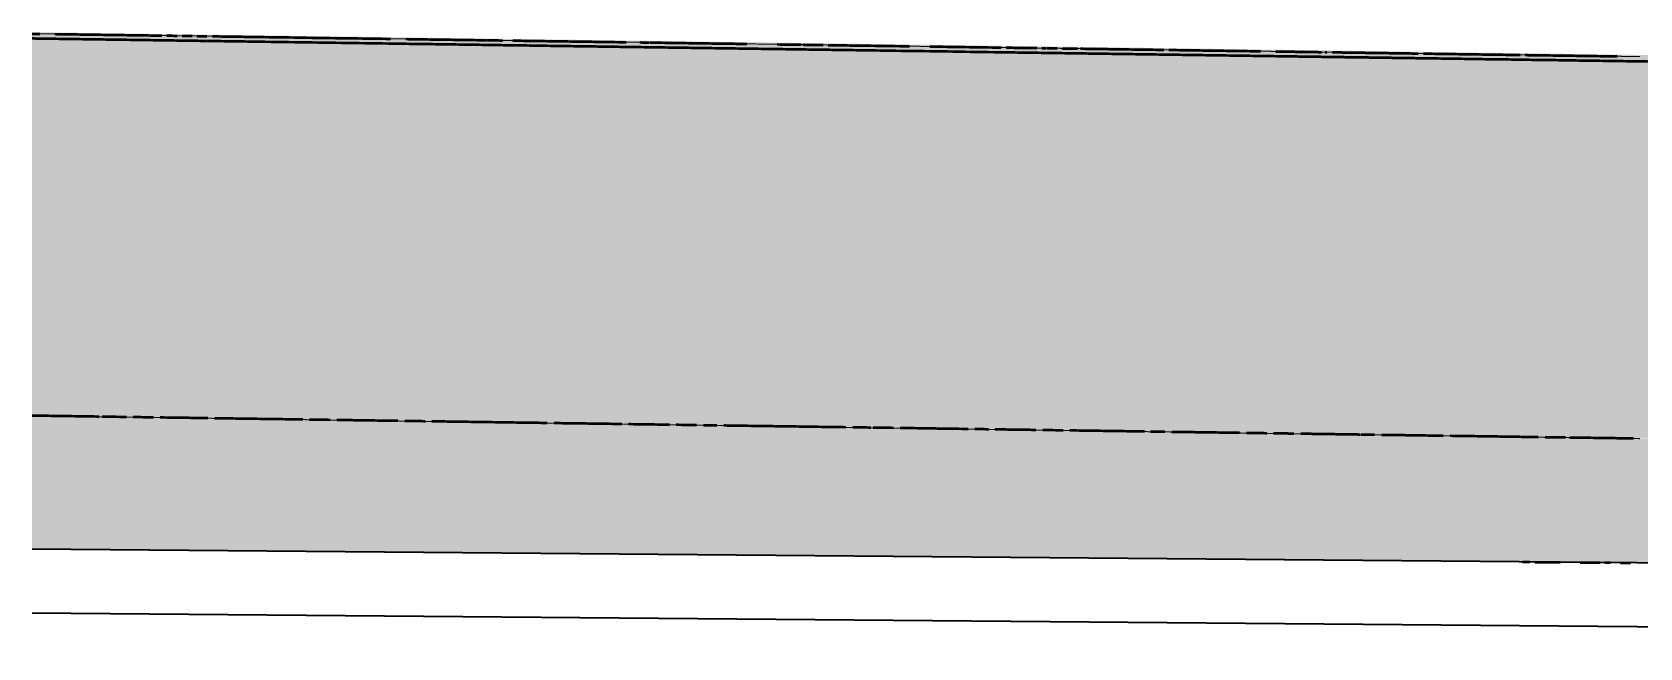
# Model space of a CAD drawing. Header units: metres. Extents: x 0 to 258, y 3 to 25.
# Drawn here: x 99.83 to 104.88, y 21.48 to 23.42 of the extents above; entities that cross this region are included whole.
import ezdxf

# ---------------------------------------------------------------- set-up
doc = ezdxf.new("R2010")
doc.units = ezdxf.units.M
doc.linetypes.add('JacobsDash', pattern=[0.0045, 0.003, -0.0015])
doc.layers.add('A-FLOR', color=7, linetype='Continuous', lineweight=50)
doc.layers.add('A-FLOR-HDLN', color=7, linetype='JacobsDash', lineweight=18)

msp = doc.modelspace()

# ---------------------------------------------------------------- hatches: boundary and pattern name
at = {"layer": 'A-FLOR', "lineweight": 5, "true_color": 0xc0c0c0}
for points in [[(113.8879, 23.2128), (113.8879, 23.218), (113.8592, 23.2184), (112.4581, 23.2384), (112.4568, 23.2379), (112.4548, 23.2384), (110.7953, 23.2621), (110.7939, 23.2616), (110.7921, 23.2621), (110.0327, 23.273), (103.0158, 23.373), (99.831, 23.4178), (99.831, 23.4131), (113.8761, 23.2129)], [(113.8879, 23.1972), (113.8879, 23.2128), (99.831, 23.413), (99.831, 23.3976), (113.8724, 23.1974)], [(113.8879, 22.0124), (113.8879, 23.1972), (99.831, 23.3976), (99.831, 22.2128), (113.8848, 22.0125)]]:
    msp.add_hatch(color=9, dxfattribs=at).paths.add_polyline_path(points)
h = msp.add_hatch(color=9, dxfattribs=at)
h.paths.add_polyline_path([(113.8434, 21.6745), (113.8438, 21.6781), (113.8445, 21.6837)])
h.paths.add_polyline_path([(113.8879, 21.6741), (113.8879, 22.0124), (99.831, 22.2119), (99.831, 21.7942), (106.2441, 21.739), (113.8848, 21.6741)])
h.paths.add_polyline_path([(107.3822, 21.7294), (107.3822, 21.7294), (107.3818, 21.7334)])

# ---------------------------------------------------------------- linework, layer by layer
at = {"layer": 'A-FLOR', "lineweight": 35}
for p, q in [((112.5771, 21.6837), (99.831, 21.7942)), ((99.831, 21.5942), (112.5771, 21.4837))]:
    msp.add_line(p, q, dxfattribs=at)
at = {"layer": 'A-FLOR'}
for points in [[(99.831, 23.4131), (99.8391, 23.413), (99.8472, 23.4129), (99.8554, 23.4128)], [(100.3021, 23.4064), (100.3075, 23.4063), (100.3128, 23.4062), (100.3181, 23.4062)], [(101.2612, 23.3927), (101.2666, 23.3926), (101.2719, 23.3926), (101.2772, 23.3925)], [(101.7726, 23.3854), (101.7779, 23.3854), (101.7832, 23.3853), (101.7886, 23.3852)], [(102.2523, 23.3786), (102.2577, 23.3785), (102.263, 23.3784), (102.2683, 23.3784)], [(103.0034, 23.3679), (103.0075, 23.3678), (103.0116, 23.3678), (103.0158, 23.3677)], [(103.0194, 23.3677), (103.0301, 23.3675), (103.0407, 23.3674), (103.0514, 23.3672)], [(103.8942, 23.3552), (103.8959, 23.3552), (103.8976, 23.3552), (103.8993, 23.3551)], [(100.3829, 22.2049), (100.3758, 22.205), (100.3687, 22.2051), (100.3616, 22.2052)], [(100.4469, 22.204), (100.4327, 22.2042), (100.4185, 22.2044), (100.4043, 22.2046)], [(100.6815, 22.2007), (100.6602, 22.201), (100.6389, 22.2013), (100.6176, 22.2016)], [(100.7669, 22.1994), (100.7455, 22.1997), (100.7242, 22.2001), (100.7029, 22.2004)], [(100.8309, 22.1985), (100.8166, 22.1987), (100.8024, 22.1989), (100.7882, 22.1991)], [(100.9802, 22.1964), (100.9588, 22.1967), (100.9375, 22.197), (100.9162, 22.1973)], [(101.0442, 22.1955), (101.0299, 22.1957), (101.0157, 22.1959), (101.0015, 22.1961)], [(101.0655, 22.1952), (101.0584, 22.1953), (101.0513, 22.1954), (101.0442, 22.1955)], [(102.1533, 22.1797), (102.1249, 22.1801), (102.0964, 22.1805), (102.068, 22.1809)], [(102.4667, 22.1752), (102.4475, 22.1755), (102.4284, 22.1758), (102.4093, 22.176)], [(102.9212, 22.1687), (102.8999, 22.169), (102.8785, 22.1693), (102.8572, 22.1697)], [(103.0705, 22.1666), (103.0492, 22.1669), (103.0278, 22.1672), (103.0065, 22.1675)], [(103.3265, 22.163), (103.3051, 22.1633), (103.2838, 22.1636), (103.2624, 22.1639)], [(103.3904, 22.1621), (103.3754, 22.1623), (103.3603, 22.1625), (103.3452, 22.1627)], [(103.7104, 22.1575), (103.7033, 22.1576), (103.6962, 22.1577), (103.6891, 22.1578)], [(104.6489, 22.1441), (104.6418, 22.1442), (104.6347, 22.1443), (104.6276, 22.1444)], [(104.514, 21.7537), (104.5216, 21.7536), (104.5293, 21.7535), (104.537, 21.7535)], [(104.5532, 21.7533), (104.5794, 21.7531), (104.6056, 21.7529), (104.6318, 21.7527)], [(104.695, 21.7521), (104.7161, 21.752), (104.7372, 21.7518), (104.7583, 21.7516)], [(104.7729, 21.7515), (104.7785, 21.7514), (104.7842, 21.7514), (104.7899, 21.7513)], [(104.8215, 21.7511), (104.832, 21.751), (104.8426, 21.7509), (104.8531, 21.7508)]]:
    msp.add_open_spline(points, degree=3, dxfattribs=at)
for points, knots in [([(100.3289, 23.3905), (100.3268, 23.3905), (100.3124, 23.3907), (100.2857, 23.3911), (100.2486, 23.3916), (100.2115, 23.3921), (100.1746, 23.3927), (100.1377, 23.3932), (100.0884, 23.3939), (100.0268, 23.3948), (99.9529, 23.3958), (99.8876, 23.3967), (99.847, 23.3973), (99.831, 23.3976)], [-0.50602622, -0.50602622, -0.50602622, -0.50602622, -0.50585938, -0.50488281, -0.50390625, -0.50292969, -0.50195312, -0.50097656, -0.5, -0.49804688, -0.49609375, -0.49414062, -0.49287269, -0.49287269, -0.49287269, -0.49287269]), ([(99.9023, 23.4121), (99.9192, 23.4118), (99.9608, 23.4113), (100.027, 23.4103), (100.0886, 23.4094), (100.1379, 23.4087), (100.1748, 23.4082), (100.2081, 23.4077), (100.2293, 23.4074), (100.238, 23.4073)], [0.494749632, 0.494749632, 0.494749632, 0.494749632, 0.49609375, 0.498046875, 0.5, 0.500976562, 0.501953125, 0.502929688, 0.503620855, 0.503620855, 0.503620855, 0.503620855]), ([(100.2541, 23.4071), (100.2647, 23.4069), (100.2754, 23.4068), (100.2861, 23.4066), (100.2862, 23.4066)], [0.5040435354, 0.5040435354, 0.5040435354, 0.5040435354, 0.5048828125, 0.5048884357, 0.5048884357, 0.5048884357, 0.5048884357]), ([(100.3181, 23.4062), (100.3197, 23.4061), (100.325, 23.4061), (100.3303, 23.406), (100.334, 23.4059)], [0.505733336, 0.505733336, 0.505733336, 0.505733336, 0.505859375, 0.5061556318, 0.5061556318, 0.5061556318, 0.5061556318]), ([(100.3779, 23.3898), (100.3717, 23.3898), (100.3554, 23.3901), (100.3391, 23.3903), (100.3289, 23.3905)], [-0.507326242, -0.507326242, -0.507326242, -0.507326242, -0.506835938, -0.506026311, -0.506026311, -0.506026311, -0.506026311]), ([(100.3499, 23.4057), (100.3532, 23.4057), (100.3632, 23.4055), (100.3733, 23.4054), (100.3801, 23.4053)], [0.5065782363, 0.5065782363, 0.5065782363, 0.5065782363, 0.5068359375, 0.5073778081, 0.5073778081, 0.5073778081, 0.5073778081]), ([(101.2471, 23.3774), (101.2469, 23.3774), (101.2343, 23.3776), (101.1969, 23.3781), (101.1354, 23.379), (101.0615, 23.38), (100.9629, 23.3814), (100.8398, 23.3832), (100.6919, 23.3853), (100.5688, 23.387), (100.4825, 23.3883), (100.4333, 23.389), (100.4032, 23.3894), (100.3855, 23.3897), (100.3801, 23.3897)], [-0.53029152, -0.53029152, -0.53029152, -0.53029152, -0.53027344, -0.52929688, -0.52734375, -0.52539062, -0.5234375, -0.51953125, -0.515625, -0.51171875, -0.50976562, -0.50878906, -0.5078125, -0.50738342, -0.50738342, -0.50738342, -0.50738342]), ([(100.3978, 23.405), (100.4097, 23.4049), (100.4339, 23.4045), (100.4828, 23.4038), (100.5615, 23.4027), (100.6278, 23.4018), (100.6695, 23.4012)], [0.507845649, 0.507845649, 0.507845649, 0.507845649, 0.508789062, 0.509765625, 0.51171875, 0.515027239, 0.515027239, 0.515027239, 0.515027239]), ([(100.6695, 23.4012), (100.6771, 23.401), (100.7339, 23.4002), (100.8298, 23.3989), (100.9182, 23.3976), (100.9573, 23.3971)], [0.515027269, 0.515027269, 0.515027269, 0.515027269, 0.515625, 0.51953125, 0.522631342, 0.522631342, 0.522631342, 0.522631342]), ([(101.0053, 23.3964), (101.0241, 23.3961), (101.0675, 23.3955), (101.1356, 23.3945), (101.1971, 23.3936), (101.2383, 23.393), (101.2547, 23.3928), (101.2587, 23.3928)], [0.523898599, 0.523898599, 0.523898599, 0.523898599, 0.525390625, 0.52734375, 0.529296875, 0.530273438, 0.530589753, 0.530589753, 0.530589753, 0.530589753]), ([(101.2773, 23.3925), (101.2794, 23.3925), (101.29, 23.3923), (101.3007, 23.3922), (101.3092, 23.392)], [0.5310804012, 0.5310804012, 0.5310804012, 0.5310804012, 0.53125, 0.5319252447, 0.5319252447, 0.5319252447, 0.5319252447]), ([(101.341, 23.3916), (101.3465, 23.3915), (101.3642, 23.3913), (101.3943, 23.3908), (101.4312, 23.3903), (101.4682, 23.3898), (101.5054, 23.3892), (101.5426, 23.3887), (101.5797, 23.3882), (101.6167, 23.3877), (101.6531, 23.3871), (101.68, 23.3868), (101.6951, 23.3865), (101.6979, 23.3865)], [0.532770145, 0.532770145, 0.532770145, 0.532770145, 0.533203125, 0.534179688, 0.53515625, 0.536132812, 0.537109375, 0.538085938, 0.5390625, 0.540039062, 0.541015625, 0.541992188, 0.542213209, 0.542213209, 0.542213209, 0.542213209]), ([(101.3127, 23.3764), (101.3029, 23.3766), (101.2811, 23.3769), (101.2592, 23.3772), (101.2471, 23.3774)], [-0.532024662, -0.532024662, -0.532024662, -0.532024662, -0.53125, -0.530291595, -0.530291595, -0.530291595, -0.530291595]), ([(101.6083, 23.3722), (101.5987, 23.3724), (101.5768, 23.3727), (101.5424, 23.3732), (101.5052, 23.3737), (101.468, 23.3742), (101.4309, 23.3748), (101.3941, 23.3753), (101.3572, 23.3758), (101.33, 23.3762), (101.3152, 23.3764), (101.3127, 23.3764)], [-0.539824212, -0.539824212, -0.539824212, -0.539824212, -0.5390625, -0.538085938, -0.537109375, -0.536132812, -0.53515625, -0.534179688, -0.533203125, -0.532226562, -0.532024837, -0.532024837, -0.532024837, -0.532024837]), ([(101.9028, 23.368), (101.8934, 23.3682), (101.8716, 23.3685), (101.8375, 23.369), (101.8006, 23.3695), (101.7636, 23.37), (101.7264, 23.3705), (101.6892, 23.3711), (101.6528, 23.3716), (101.626, 23.372), (101.611, 23.3722), (101.6083, 23.3722)], [-0.547624009, -0.547624009, -0.547624009, -0.547624009, -0.546875, -0.545898438, -0.544921875, -0.543945312, -0.54296875, -0.541992188, -0.541015625, -0.540039062, -0.539824423, -0.539824423, -0.539824423, -0.539824423]), ([(101.7404, 23.3859), (101.7482, 23.3858), (101.7579, 23.3856), (101.7675, 23.3855), (101.7694, 23.3855)], [0.5433313177, 0.5433313177, 0.5433313177, 0.5433313177, 0.5439453125, 0.5440912786, 0.5440912786, 0.5440912786, 0.5440912786]), ([(101.7886, 23.3852), (101.7926, 23.3851), (101.809, 23.3849), (101.8377, 23.3845), (101.887, 23.3838), (101.9486, 23.3829), (102.0158, 23.382), (102.0583, 23.3814), (102.0763, 23.3811)], [0.544598749, 0.544598749, 0.544598749, 0.544598749, 0.544921875, 0.545898438, 0.546875, 0.548828125, 0.55078125, 0.552202851, 0.552202851, 0.552202851, 0.552202851]), ([(102.1652, 23.3643), (102.1422, 23.3646), (102.0945, 23.3653), (102.0223, 23.3663), (101.9578, 23.3672), (101.918, 23.3678), (101.9028, 23.368)], [-0.554556974, -0.554556974, -0.554556974, -0.554556974, -0.552734375, -0.55078125, -0.548828125, -0.54762405, -0.54762405, -0.54762405, -0.54762405]), ([(102.3291, 23.362), (102.3254, 23.362), (102.3094, 23.3622), (102.2811, 23.3626), (102.2442, 23.3632), (102.2072, 23.3637), (102.1808, 23.3641), (102.1669, 23.3643), (102.1652, 23.3643)], [-0.558890078, -0.558890078, -0.558890078, -0.558890078, -0.55859375, -0.557617188, -0.556640625, -0.555664062, -0.5546875, -0.554557068, -0.554557068, -0.554557068, -0.554557068]), ([(102.1723, 23.3797), (102.184, 23.3796), (102.208, 23.3792), (102.233, 23.3789), (102.2462, 23.3787), (102.247, 23.3787)], [0.554737552, 0.554737552, 0.554737552, 0.554737552, 0.555664062, 0.556640625, 0.556709219, 0.556709219, 0.556709219, 0.556709219]), ([(102.2683, 23.3784), (102.2727, 23.3783), (102.2886, 23.3781), (102.3045, 23.3779), (102.3161, 23.3777)], [0.557272253, 0.557272253, 0.557272253, 0.557272253, 0.557617188, 0.558539561, 0.558539561, 0.558539561, 0.558539561]), ([(102.5915, 23.3582), (102.5496, 23.3588), (102.483, 23.3598), (102.3955, 23.361), (102.35, 23.3617), (102.3291, 23.362)], [-0.565823043, -0.565823043, -0.565823043, -0.565823043, -0.5625, -0.560546875, -0.558890099, -0.558890099, -0.558890099, -0.558890099]), ([(102.332, 23.3775), (102.352, 23.3772), (102.3967, 23.3765), (102.482, 23.3753), (102.5472, 23.3744), (102.5878, 23.3738)], [0.558962054, 0.558962054, 0.558962054, 0.558962054, 0.560546875, 0.5625, 0.565721256, 0.565721256, 0.565721256, 0.565721256]), ([(103.1163, 23.3507), (103.1088, 23.3508), (103.0891, 23.3511), (103.0446, 23.3518), (102.983, 23.3526), (102.8846, 23.354), (102.7613, 23.3558), (102.6554, 23.3573), (102.5988, 23.3581), (102.5915, 23.3582)], [-0.57968889, -0.57968889, -0.57968889, -0.57968889, -0.57910156, -0.578125, -0.57617188, -0.57421875, -0.5703125, -0.56640625, -0.56582312, -0.56582312, -0.56582312, -0.56582312]), ([(102.6518, 23.3729), (102.6884, 23.3724), (102.763, 23.3713), (102.8376, 23.3703), (102.8756, 23.3697)], [0.567411056, 0.567411056, 0.567411056, 0.567411056, 0.5703125, 0.573325358, 0.573325358, 0.573325358, 0.573325358]), ([(102.8916, 23.3695), (102.8975, 23.3694), (102.9241, 23.369), (102.9507, 23.3686), (102.9714, 23.3683)], [0.57374783, 0.57374783, 0.57374783, 0.57374783, 0.57421875, 0.575860036, 0.575860036, 0.575860036, 0.575860036]), ([(102.9714, 23.3683), (102.9754, 23.3683), (102.9807, 23.3682), (102.986, 23.3681), (102.9874, 23.3681)], [0.5758600593, 0.5758600593, 0.5758600593, 0.5758600593, 0.576171875, 0.5762826329, 0.5762826329, 0.5762826329, 0.5762826329]), ([(103.0674, 23.367), (103.0763, 23.3669), (103.0924, 23.3666), (103.1084, 23.3664), (103.1155, 23.3663)], [0.57839476, 0.57839476, 0.57839476, 0.57839476, 0.579101562, 0.579662292, 0.579662292, 0.579662292, 0.579662292]), ([(103.1819, 23.3498), (103.1773, 23.3499), (103.1604, 23.3501), (103.1385, 23.3504), (103.1212, 23.3507), (103.1163, 23.3507)], [-0.5814221, -0.5814221, -0.5814221, -0.5814221, -0.581054688, -0.580078125, -0.579688974, -0.579688974, -0.579688974, -0.579688974]), ([(103.1256, 23.3662), (103.1275, 23.3661), (103.1401, 23.3659), (103.1528, 23.3658), (103.1635, 23.3656)], [0.579927854, 0.579927854, 0.579927854, 0.579927854, 0.580078125, 0.580929265, 0.580929265, 0.580929265, 0.580929265]), ([(103.1635, 23.3656), (103.1651, 23.3656), (103.1758, 23.3654), (103.1864, 23.3653), (103.1955, 23.3652)], [0.5809294609, 0.5809294609, 0.5809294609, 0.5809294609, 0.5810546875, 0.5817741908, 0.5817741908, 0.5817741908, 0.5817741908]), ([(103.2801, 23.3484), (103.2796, 23.3484), (103.2669, 23.3486), (103.2418, 23.3489), (103.2095, 23.3494), (103.1896, 23.3497), (103.1819, 23.3498)], [-0.584022077, -0.584022077, -0.584022077, -0.584022077, -0.583984375, -0.583007812, -0.58203125, -0.581422215, -0.581422215, -0.581422215, -0.581422215]), ([(103.1955, 23.3652), (103.1987, 23.3651), (103.2093, 23.365), (103.2199, 23.3648), (103.2273, 23.3647)], [0.5817743612, 0.5817743612, 0.5817743612, 0.5817743612, 0.58203125, 0.5826192542, 0.5826192542, 0.5826192542, 0.5826192542]), ([(103.2273, 23.3647), (103.2322, 23.3646), (103.2494, 23.3644), (103.2912, 23.3638), (103.3396, 23.3631), (103.3757, 23.3626), (103.3871, 23.3624)], [0.582619261, 0.582619261, 0.582619261, 0.582619261, 0.583007812, 0.583984375, 0.5859375, 0.586843763, 0.586843763, 0.586843763, 0.586843763]), ([(104.0647, 23.3372), (104.0604, 23.3373), (104.0496, 23.3374), (104.033, 23.3377), (104.0159, 23.3379), (103.9998, 23.3381), (103.9837, 23.3384), (103.9666, 23.3386), (103.9479, 23.3389), (103.9281, 23.3392), (103.9081, 23.3395), (103.8884, 23.3397), (103.8696, 23.34), (103.8511, 23.3403), (103.8328, 23.3405), (103.8145, 23.3408), (103.7899, 23.3411), (103.7591, 23.3416), (103.7221, 23.3421), (103.6852, 23.3426), (103.6482, 23.3432), (103.6113, 23.3437), (103.562, 23.3444), (103.5004, 23.3453), (103.4265, 23.3463), (103.3531, 23.3474), (103.3043, 23.3481), (103.2801, 23.3484)], [-0.60482097, -0.60482097, -0.60482097, -0.60482097, -0.60449219, -0.60400391, -0.60351562, -0.60302734, -0.60253906, -0.60205078, -0.6015625, -0.60107422, -0.60058594, -0.60009766, -0.59960938, -0.59912109, -0.59863281, -0.59814453, -0.59765625, -0.59667969, -0.59570312, -0.59472656, -0.59375, -0.59277344, -0.59179688, -0.58984375, -0.58789062, -0.5859375, -0.58402225, -0.58402225, -0.58402225, -0.58402225]), ([(103.4031, 23.3622), (103.411, 23.3621), (103.4435, 23.3616), (103.5006, 23.3608), (103.5622, 23.3599), (103.6115, 23.3592), (103.6484, 23.3587), (103.6749, 23.3583), (103.689, 23.3581), (103.6908, 23.3581)], [0.587265992, 0.587265992, 0.587265992, 0.587265992, 0.587890625, 0.58984375, 0.591796875, 0.592773438, 0.59375, 0.594726562, 0.59487037, 0.59487037, 0.59487037, 0.59487037]), ([(103.7388, 23.3574), (103.7456, 23.3573), (103.7648, 23.357), (103.7901, 23.3567), (103.8147, 23.3563), (103.8331, 23.3561), (103.8514, 23.3558), (103.8678, 23.3556), (103.8783, 23.3554), (103.8826, 23.3554)], [0.596137666, 0.596137666, 0.596137666, 0.596137666, 0.596679688, 0.59765625, 0.598144531, 0.598632812, 0.599121094, 0.599609375, 0.599939565, 0.599939565, 0.599939565, 0.599939565]), ([(103.9165, 23.3549), (103.9204, 23.3548), (103.9262, 23.3547), (103.9319, 23.3547), (103.9337, 23.3546)], [0.6007843972, 0.6007843972, 0.6007843972, 0.6007843972, 0.6010742188, 0.6012068162, 0.6012068162, 0.6012068162, 0.6012068162]), ([(103.9337, 23.3546), (103.9385, 23.3546), (103.9498, 23.3544), (103.9606, 23.3543), (103.9666, 23.3542)], [0.6012070677, 0.6012070677, 0.6012070677, 0.6012070677, 0.6015625, 0.6020507812, 0.6020507812, 0.6020507812, 0.6020507812]), ([(103.9666, 23.3542), (103.9725, 23.3541), (103.9839, 23.3539), (104, 23.3537), (104.0161, 23.3535), (104.0332, 23.3532), (104.0469, 23.353), (104.0545, 23.3529), (104.0557, 23.3529)], [0.602050781, 0.602050781, 0.602050781, 0.602050781, 0.602539062, 0.603027344, 0.603515625, 0.604003906, 0.604492188, 0.60458652, 0.60458652, 0.60458652, 0.60458652]), ([(104.0557, 23.3529), (104.0608, 23.3528), (104.072, 23.3527), (104.0834, 23.3525), (104.0894, 23.3524)], [0.6045866688, 0.6045866688, 0.6045866688, 0.6045866688, 0.6049804688, 0.6054315385, 0.6054315385, 0.6054315385, 0.6054315385]), ([(104.0894, 23.3524), (104.0899, 23.3524), (104.0969, 23.3523), (104.1103, 23.3521), (104.1315, 23.3518), (104.1462, 23.3516), (104.1547, 23.3515)], [0.605431569, 0.605431569, 0.605431569, 0.605431569, 0.60546875, 0.605957031, 0.606445312, 0.607121333, 0.607121333, 0.607121333, 0.607121333]), ([(104.1547, 23.3515), (104.1585, 23.3514), (104.1684, 23.3513), (104.179, 23.3511), (104.1858, 23.351), (104.1865, 23.351)], [0.6071213696, 0.6071213696, 0.6071213696, 0.6071213696, 0.607421875, 0.6079101562, 0.6079659852, 0.6079659852, 0.6079659852, 0.6079659852]), ([(104.2025, 23.3508), (104.2027, 23.3508), (104.2151, 23.3506), (104.2398, 23.3503), (104.2663, 23.3499), (104.2804, 23.3497), (104.2823, 23.3497)], [0.608388636, 0.608388636, 0.608388636, 0.608388636, 0.608398438, 0.609375, 0.610351562, 0.610500971, 0.610500971, 0.610500971, 0.610500971]), ([(104.2823, 23.3497), (104.2927, 23.3495), (104.3278, 23.349), (104.3875, 23.3482), (104.4517, 23.3473), (104.4912, 23.3467), (104.5061, 23.3465)], [0.610501149, 0.610501149, 0.610501149, 0.610501149, 0.611328125, 0.61328125, 0.615234375, 0.616415273, 0.616415273, 0.616415273, 0.616415273]), ([(104.5221, 23.3462), (104.5265, 23.3462), (104.5318, 23.3461), (104.5371, 23.346), (104.5381, 23.346)], [0.616837652, 0.616837652, 0.616837652, 0.616837652, 0.6171875, 0.617260173, 0.617260173, 0.617260173, 0.617260173]), ([(104.5381, 23.346), (104.5618, 23.3457), (104.6101, 23.345), (104.6832, 23.344), (104.7504, 23.343), (104.793, 23.3424), (104.811, 23.3421)], [0.6172602, 0.6172602, 0.6172602, 0.6172602, 0.619140625, 0.62109375, 0.623046875, 0.624472616, 0.624472616, 0.624472616, 0.624472616]), ([(104.1658, 23.3358), (104.1535, 23.336), (104.1351, 23.3362), (104.1101, 23.3366), (104.0908, 23.3368), (104.0755, 23.3371), (104.0669, 23.3372), (104.0647, 23.3372)], [-0.607421875, -0.607421875, -0.607421875, -0.607421875, -0.606445312, -0.605957031, -0.60546875, -0.604980469, -0.604821026, -0.604821026, -0.604821026, -0.604821026]), ([(104.2312, 23.3348), (104.2217, 23.335), (104.206, 23.3352), (104.1842, 23.3355), (104.1719, 23.3357), (104.1658, 23.3358)], [-0.609154077, -0.609154077, -0.609154077, -0.609154077, -0.608398438, -0.607910156, -0.607421875, -0.607421875, -0.607421875, -0.607421875]), ([(105.8052, 23.3124), (105.8006, 23.3125), (105.7715, 23.3129), (105.7176, 23.3137), (105.6437, 23.3147), (105.5452, 23.3161), (105.4466, 23.3175), (105.3481, 23.3189), (105.2742, 23.32), (105.2003, 23.321), (105.1386, 23.3219), (105.0896, 23.3226), (105.0527, 23.3231), (105.0156, 23.3237), (104.9661, 23.3244), (104.9047, 23.3252), (104.8307, 23.3263), (104.7568, 23.3274), (104.6829, 23.3284), (104.609, 23.3295), (104.5351, 23.3305), (104.4612, 23.3316), (104.3873, 23.3326), (104.3257, 23.3335), (104.2764, 23.3342), (104.2491, 23.3346), (104.234, 23.3348), (104.2312, 23.3348)], [-0.65075187, -0.65075187, -0.65075187, -0.65075187, -0.65039062, -0.6484375, -0.64648438, -0.64453125, -0.640625, -0.63867188, -0.63671875, -0.63476562, -0.6328125, -0.63183594, -0.63085938, -0.62988281, -0.62890625, -0.62695312, -0.625, -0.62304688, -0.62109375, -0.61914062, -0.6171875, -0.61523438, -0.61328125, -0.61132812, -0.61035156, -0.609375, -0.6091542, -0.6091542, -0.6091542, -0.6091542]), ([(99.8923, 22.2119), (99.8805, 22.2121), (99.86, 22.2124), (99.8396, 22.2127), (99.831, 22.2128)], [-0.494939122, -0.494939122, -0.494939122, -0.494939122, -0.494, -0.493318176, -0.493318176, -0.493318176, -0.493318176]), ([(99.9777, 22.2107), (99.9626, 22.2109), (99.9342, 22.2113), (99.9057, 22.2117), (99.8923, 22.2119)], [-0.497193858, -0.497193858, -0.497193858, -0.497193858, -0.496, -0.494939321, -0.494939321, -0.494939321, -0.494939321]), ([(100.0416, 22.2098), (100.0305, 22.2099), (100.0092, 22.2102), (99.9878, 22.2105), (99.9777, 22.2107)], [-0.498884925, -0.498884925, -0.498884925, -0.498884925, -0.498, -0.497193955, -0.497193955, -0.497193955, -0.497193955]), ([(100.127, 22.2086), (100.1126, 22.2088), (100.0871, 22.2091), (100.0617, 22.2095), (100.0506, 22.2097)], [-0.501139393, -0.501139393, -0.501139393, -0.501139393, -0.5, -0.499122568, -0.499122568, -0.499122568, -0.499122568]), ([(100.2123, 22.2073), (100.1947, 22.2076), (100.1734, 22.2079), (100.152, 22.2082), (100.1483, 22.2083)], [-0.503394453, -0.503394453, -0.503394453, -0.503394453, -0.502, -0.50170333, -0.50170333, -0.50170333, -0.50170333]), ([(100.3616, 22.2052), (100.3447, 22.2055), (100.3026, 22.2061), (100.2599, 22.2067), (100.2341, 22.207), (100.2336, 22.207)], [-0.50734017, -0.50734017, -0.50734017, -0.50734017, -0.506, -0.504, -0.503958066, -0.503958066, -0.503958066, -0.503958066]), ([(100.5322, 22.2028), (100.5089, 22.2031), (100.4805, 22.2035), (100.452, 22.2039), (100.4469, 22.204)], [-0.511849642, -0.511849642, -0.511849642, -0.511849642, -0.51, -0.509594941, -0.509594941, -0.509594941, -0.509594941]), ([(100.6176, 22.2016), (100.6162, 22.2016), (100.5897, 22.202), (100.5613, 22.2024), (100.5341, 22.2028), (100.5322, 22.2028)], [-0.514104378, -0.514104378, -0.514104378, -0.514104378, -0.514, -0.512, -0.511849738, -0.511849738, -0.511849738, -0.511849738]), ([(100.9162, 22.1973), (100.891, 22.1977), (100.8626, 22.1981), (100.8341, 22.1985), (100.8309, 22.1985)], [-0.521995782, -0.521995782, -0.521995782, -0.521995782, -0.52, -0.519741359, -0.519741359, -0.519741359, -0.519741359]), ([(101.3001, 22.1918), (101.2983, 22.1919), (101.2713, 22.1923), (101.2191, 22.193), (101.1497, 22.194), (101.1057, 22.1946), (101.0868, 22.1949)], [-0.532142203, -0.532142203, -0.532142203, -0.532142203, -0.532, -0.53, -0.528, -0.526505427, -0.526505427, -0.526505427, -0.526505427]), ([(101.3854, 22.1906), (101.3804, 22.1907), (101.352, 22.1911), (101.3236, 22.1915), (101.3001, 22.1918)], [-0.53439683, -0.53439683, -0.53439683, -0.53439683, -0.534, -0.532142267, -0.532142267, -0.532142267, -0.532142267]), ([(101.4494, 22.1897), (101.4483, 22.1897), (101.4269, 22.19), (101.4056, 22.1903), (101.3854, 22.1906)], [-0.536087965, -0.536087965, -0.536087965, -0.536087965, -0.536, -0.534397003, -0.534397003, -0.534397003, -0.534397003]), ([(101.5138, 22.1888), (101.5039, 22.1889), (101.4896, 22.1891), (101.4753, 22.1893), (101.4709, 22.1894)], [-0.537778848, -0.537778848, -0.537778848, -0.537778848, -0.537, -0.536651739, -0.536651739, -0.536651739, -0.536651739]), ([(101.5567, 22.1882), (101.5452, 22.1884), (101.5309, 22.1886), (101.5166, 22.1888), (101.5138, 22.1888)], [-0.538906475, -0.538906475, -0.538906475, -0.538906475, -0.538, -0.537779107, -0.537779107, -0.537779107, -0.537779107]), ([(101.6837, 22.1864), (101.68, 22.1864), (101.6638, 22.1867), (101.6354, 22.1871), (101.5982, 22.1876), (101.5717, 22.188), (101.5579, 22.1882), (101.5567, 22.1882)], [-0.542288579, -0.542288579, -0.542288579, -0.542288579, -0.542, -0.541, -0.54, -0.539, -0.538906509, -0.538906509, -0.538906509, -0.538906509]), ([(101.7694, 22.1852), (101.7625, 22.1853), (101.7431, 22.1855), (101.7216, 22.1858), (101.707, 22.186), (101.7051, 22.1861)], [-0.544543315, -0.544543315, -0.544543315, -0.544543315, -0.544, -0.543, -0.542852255, -0.542852255, -0.542852255, -0.542852255]), ([(101.8334, 22.1842), (101.8304, 22.1843), (101.8148, 22.1845), (101.7935, 22.1848), (101.7752, 22.1851), (101.7694, 22.1852)], [-0.546234211, -0.546234211, -0.546234211, -0.546234211, -0.546, -0.545, -0.544543405, -0.544543405, -0.544543405, -0.544543405]), ([(101.9187, 22.183), (101.9125, 22.1831), (101.8937, 22.1834), (101.8724, 22.1837), (101.8572, 22.1839), (101.8547, 22.1839)], [-0.548488799, -0.548488799, -0.548488799, -0.548488799, -0.548, -0.547, -0.546798051, -0.546798051, -0.546798051, -0.546798051]), ([(101.9827, 22.1821), (101.9804, 22.1821), (101.9662, 22.1824), (101.952, 22.1826), (101.94, 22.1827)], [-0.550180155, -0.550180155, -0.550180155, -0.550180155, -0.55, -0.549052787, -0.549052787, -0.549052787, -0.549052787]), ([(102.068, 22.1809), (102.0625, 22.181), (102.0412, 22.1813), (102.0198, 22.1816), (102.004, 22.1818)], [-0.552434797, -0.552434797, -0.552434797, -0.552434797, -0.552, -0.550743823, -0.550743823, -0.550743823, -0.550743823]), ([(102.3239, 22.1773), (102.3088, 22.1775), (102.2685, 22.178), (102.2116, 22.1789), (102.1698, 22.1794), (102.1533, 22.1797)], [-0.559199099, -0.559199099, -0.559199099, -0.559199099, -0.558, -0.556, -0.554689627, -0.554689627, -0.554689627, -0.554689627]), ([(102.3879, 22.1763), (102.3767, 22.1765), (102.3554, 22.1768), (102.3341, 22.1771), (102.324, 22.1773)], [-0.560890196, -0.560890196, -0.560890196, -0.560890196, -0.56, -0.55919924, -0.55919924, -0.55919924, -0.55919924]), ([(102.5372, 22.1742), (102.5267, 22.1744), (102.5054, 22.1747), (102.484, 22.175), (102.4733, 22.1751)], [-0.56483594, -0.56483594, -0.56483594, -0.56483594, -0.564, -0.563144739, -0.563144739, -0.563144739, -0.563144739]), ([(102.6226, 22.173), (102.6088, 22.1732), (102.5875, 22.1735), (102.5662, 22.1738), (102.5586, 22.1739)], [-0.567090676, -0.567090676, -0.567090676, -0.567090676, -0.566, -0.565399759, -0.565399759, -0.565399759, -0.565399759]), ([(102.7079, 22.1718), (102.6909, 22.172), (102.6625, 22.1724), (102.634, 22.1728), (102.6226, 22.173)], [-0.569345258, -0.569345258, -0.569345258, -0.569345258, -0.568, -0.56709071, -0.56709071, -0.56709071, -0.56709071]), ([(102.7719, 22.1709), (102.7588, 22.1711), (102.7375, 22.1714), (102.7161, 22.1717), (102.7079, 22.1718)], [-0.571036214, -0.571036214, -0.571036214, -0.571036214, -0.57, -0.569345412, -0.569345412, -0.569345412, -0.569345412]), ([(102.8359, 22.17), (102.8267, 22.1701), (102.8125, 22.1703), (102.7983, 22.1705), (102.7932, 22.1706)], [-0.572727516, -0.572727516, -0.572727516, -0.572727516, -0.572, -0.571600148, -0.571600148, -0.571600148, -0.571600148]), ([(102.9852, 22.1678), (102.9767, 22.168), (102.9554, 22.1683), (102.934, 22.1686), (102.9212, 22.1687)], [-0.576673144, -0.576673144, -0.576673144, -0.576673144, -0.576, -0.574982252, -0.574982252, -0.574982252, -0.574982252]), ([(103.2624, 22.1639), (103.2372, 22.1642), (103.1867, 22.165), (103.1299, 22.1658), (103.0982, 22.1662), (103.0918, 22.1663)], [-0.584, -0.584, -0.584, -0.584, -0.582, -0.58, -0.579491724, -0.579491724, -0.579491724, -0.579491724]), ([(103.4758, 22.1608), (103.4551, 22.1611), (103.4338, 22.1614), (103.4124, 22.1617), (103.4118, 22.1617)], [-0.589638036, -0.589638036, -0.589638036, -0.589638036, -0.588, -0.587946681, -0.587946681, -0.587946681, -0.587946681]), ([(103.5611, 22.1596), (103.5372, 22.16), (103.5088, 22.1604), (103.4803, 22.1608), (103.4758, 22.1608)], [-0.591892621, -0.591892621, -0.591892621, -0.591892621, -0.59, -0.589638179, -0.589638179, -0.589638179, -0.589638179]), ([(103.6251, 22.1587), (103.6051, 22.159), (103.5838, 22.1593), (103.5624, 22.1596), (103.5611, 22.1596)], [-0.593583626, -0.593583626, -0.593583626, -0.593583626, -0.592, -0.591892772, -0.591892772, -0.591892772, -0.591892772]), ([(103.6891, 22.1578), (103.6856, 22.1578), (103.6714, 22.158), (103.6572, 22.1583), (103.6464, 22.1584)], [-0.595274877, -0.595274877, -0.595274877, -0.595274877, -0.595, -0.594147508, -0.594147508, -0.594147508, -0.594147508]), ([(103.7744, 22.1566), (103.774, 22.1566), (103.7673, 22.1567), (103.7531, 22.1569), (103.7393, 22.1571), (103.7317, 22.1572)], [-0.59752957, -0.59752957, -0.59752957, -0.59752957, -0.5975, -0.597, -0.596402245, -0.596402245, -0.596402245, -0.596402245]), ([(103.7957, 22.1563), (103.7945, 22.1563), (103.7874, 22.1564), (103.7803, 22.1565), (103.7744, 22.1566)], [-0.5980931568, -0.5980931568, -0.5980931568, -0.5980931568, -0.598, -0.5975296126, -0.5975296126, -0.5975296126, -0.5975296126]), ([(103.8595, 22.1554), (103.8559, 22.1554), (103.8459, 22.1556), (103.8317, 22.1558), (103.8212, 22.1559), (103.8169, 22.156)], [-0.599784197, -0.599784197, -0.599784197, -0.599784197, -0.5995, -0.599, -0.598656981, -0.598656981, -0.598656981, -0.598656981]), ([(103.9491, 22.1541), (103.9486, 22.1541), (103.942, 22.1542), (103.9285, 22.1544), (103.9082, 22.1547), (103.8911, 22.1549), (103.8777, 22.1551), (103.8683, 22.1552), (103.8623, 22.1553), (103.8595, 22.1554)], [-0.602039085, -0.602039085, -0.602039085, -0.602039085, -0.602, -0.6015, -0.601, -0.6005, -0.60025, -0.6, -0.599784349, -0.599784349, -0.599784349, -0.599784349]), ([(104.0034, 22.1533), (104.0018, 22.1533), (103.9945, 22.1534), (103.982, 22.1536), (103.9659, 22.1539), (103.9547, 22.154), (103.9491, 22.1541)], [-0.603637375, -0.603637375, -0.603637375, -0.603637375, -0.6035, -0.603, -0.6025, -0.602039093, -0.602039093, -0.602039093, -0.602039093]), ([(104.0494, 22.1527), (104.0446, 22.1527), (104.0333, 22.1529), (104.0189, 22.1531), (104.0097, 22.1532), (104.0066, 22.1533)], [-0.604857223, -0.604857223, -0.604857223, -0.604857223, -0.6045, -0.604, -0.603729893, -0.603729893, -0.603729893, -0.603729893]), ([(104.265, 22.1496), (104.2587, 22.1497), (104.2399, 22.1499), (104.2147, 22.1503), (104.1895, 22.1507), (104.1706, 22.1509), (104.1517, 22.1512), (104.1329, 22.1515), (104.1139, 22.1517), (104.0949, 22.152), (104.0807, 22.1522), (104.073, 22.1523), (104.0719, 22.1523)], [-0.610494048, -0.610494048, -0.610494048, -0.610494048, -0.61, -0.609, -0.6085, -0.608, -0.6075, -0.607, -0.6065, -0.606, -0.6055, -0.605421189, -0.605421189, -0.605421189, -0.605421189]), ([(104.329, 22.1487), (104.3266, 22.1487), (104.3124, 22.1489), (104.2982, 22.1491), (104.2863, 22.1493)], [-0.612185397, -0.612185397, -0.612185397, -0.612185397, -0.612, -0.611058029, -0.611058029, -0.611058029, -0.611058029]), ([(104.4143, 22.1475), (104.4087, 22.1475), (104.3803, 22.1479), (104.3519, 22.1484), (104.329, 22.1487)], [-0.614440127, -0.614440127, -0.614440127, -0.614440127, -0.614, -0.612185578, -0.612185578, -0.612185578, -0.612185578]), ([(104.4996, 22.1462), (104.4908, 22.1464), (104.4624, 22.1468), (104.434, 22.1472), (104.4143, 22.1475)], [-0.616694869, -0.616694869, -0.616694869, -0.616694869, -0.616, -0.614440133, -0.614440133, -0.614440133, -0.614440133]), ([(104.5636, 22.1453), (104.5587, 22.1454), (104.5374, 22.1457), (104.5161, 22.146), (104.4996, 22.1462)], [-0.618385636, -0.618385636, -0.618385636, -0.618385636, -0.618, -0.61669502, -0.61669502, -0.61669502, -0.61669502]), ([(104.6276, 22.1444), (104.6266, 22.1444), (104.6124, 22.1446), (104.5982, 22.1448), (104.5849, 22.145)], [-0.620076973, -0.620076973, -0.620076973, -0.620076973, -0.62, -0.618949605, -0.618949605, -0.618949605, -0.618949605]), ([(104.7129, 22.1432), (104.7087, 22.1433), (104.6921, 22.1435), (104.6755, 22.1437), (104.663, 22.1439)], [-0.622331468, -0.622331468, -0.622331468, -0.622331468, -0.622, -0.621013986, -0.621013986, -0.621013986, -0.621013986]), ([(104.7982, 22.142), (104.7908, 22.1421), (104.7624, 22.1425), (104.7339, 22.1429), (104.7129, 22.1432)], [-0.624586226, -0.624586226, -0.624586226, -0.624586226, -0.624, -0.622331709, -0.622331709, -0.622331709, -0.622331709]), ([(104.8622, 22.1411), (104.8587, 22.1411), (104.8374, 22.1414), (104.8161, 22.1417), (104.7982, 22.142)], [-0.626277402, -0.626277402, -0.626277402, -0.626277402, -0.626, -0.624586445, -0.624586445, -0.624586445, -0.624586445])]:
    msp.add_open_spline(points, degree=3, knots=knots, dxfattribs=at)
at = {"layer": 'A-FLOR-HDLN'}
for points, knots in [([(99.8554, 23.4128), (99.8633, 23.4126), (99.879, 23.4124), (99.8946, 23.4122), (99.9023, 23.4121)], [0.493511966, 0.493511966, 0.493511966, 0.493511966, 0.494140625, 0.494749632, 0.494749632, 0.494749632, 0.494749632]), ([(100.2381, 23.4073), (100.2417, 23.4073), (100.247, 23.4072), (100.2523, 23.4071), (100.2541, 23.4071)], [0.5036221603, 0.5036221603, 0.5036221603, 0.5036221603, 0.50390625, 0.5040435354, 0.5040435354, 0.5040435354, 0.5040435354]), ([(100.3801, 23.4053), (100.3856, 23.4052), (100.3915, 23.4051), (100.3973, 23.405), (100.3977, 23.405)], [0.5073791224, 0.5073791224, 0.5073791224, 0.5073791224, 0.5078125, 0.5078443376, 0.5078443376, 0.5078443376, 0.5078443376]), ([(100.9573, 23.3971), (100.9675, 23.3969), (100.9834, 23.3967), (100.9994, 23.3965), (101.0052, 23.3964)], [0.522631342, 0.522631342, 0.522631342, 0.522631342, 0.5234375, 0.523897288, 0.523897288, 0.523897288, 0.523897288]), ([(101.3092, 23.392), (101.3129, 23.392), (101.3236, 23.3918), (101.3342, 23.3917), (101.341, 23.3916)], [0.5319252447, 0.5319252447, 0.5319252447, 0.5319252447, 0.5322265625, 0.532770145, 0.532770145, 0.532770145, 0.532770145]), ([(101.6979, 23.3865), (101.7075, 23.3864), (101.7216, 23.3862), (101.7358, 23.386), (101.7404, 23.3859)], [0.542214516, 0.542214516, 0.542214516, 0.542214516, 0.54296875, 0.543330016, 0.543330016, 0.543330016, 0.543330016]), ([(102.0763, 23.3811), (102.083, 23.381), (102.1143, 23.3806), (102.1463, 23.3801), (102.1716, 23.3797), (102.1723, 23.3797)], [0.552202851, 0.552202851, 0.552202851, 0.552202851, 0.552734375, 0.5546875, 0.554737552, 0.554737552, 0.554737552, 0.554737552]), ([(102.3161, 23.3777), (102.3168, 23.3777), (102.3221, 23.3776), (102.3274, 23.3775), (102.332, 23.3775)], [0.5585408762, 0.5585408762, 0.5585408762, 0.5585408762, 0.55859375, 0.5589620536, 0.5589620536, 0.5589620536, 0.5589620536]), ([(102.5878, 23.3738), (102.5965, 23.3737), (102.6178, 23.3734), (102.6391, 23.3731), (102.6518, 23.3729)], [0.565721256, 0.565721256, 0.565721256, 0.565721256, 0.56640625, 0.567411056, 0.567411056, 0.567411056, 0.567411056]), ([(103.0514, 23.3672), (103.0534, 23.3672), (103.0587, 23.3671), (103.064, 23.367), (103.0674, 23.367)], [0.5779736169, 0.5779736169, 0.5779736169, 0.5779736169, 0.578125, 0.5783947601, 0.5783947601, 0.5783947601, 0.5783947601]), ([(103.6909, 23.3581), (103.7014, 23.3579), (103.7174, 23.3577), (103.7333, 23.3575), (103.7388, 23.3574)], [0.59487168, 0.59487168, 0.59487168, 0.59487168, 0.595703125, 0.596137666, 0.596137666, 0.596137666, 0.596137666]), ([(103.8826, 23.3554), (103.8847, 23.3553), (103.8885, 23.3553), (103.8923, 23.3552), (103.8941, 23.3552)], [0.5999408378, 0.5999408378, 0.5999408378, 0.5999408378, 0.6000976562, 0.6002327401, 0.6002327401, 0.6002327401, 0.6002327401]), ([(103.8993, 23.3551), (103.9023, 23.3551), (103.908, 23.355), (103.9137, 23.3549), (103.9164, 23.3549)], [0.6003621674, 0.6003621674, 0.6003621674, 0.6003621674, 0.6005859375, 0.6007831788, 0.6007831788, 0.6007831788, 0.6007831788]), ([(104.811, 23.3421), (104.8177, 23.342), (104.8416, 23.3417), (104.8654, 23.3414), (104.8826, 23.3411)], [0.624473926, 0.624473926, 0.624473926, 0.624473926, 0.625, 0.626365333, 0.626365333, 0.626365333, 0.626365333]), ([(100.4043, 22.2046), (100.3984, 22.2047), (100.3913, 22.2048), (100.3842, 22.2049), (100.383, 22.2049)], [-0.508467538, -0.508467538, -0.508467538, -0.508467538, -0.508, -0.5079051397, -0.5079051397, -0.5079051397, -0.5079051397]), ([(100.7029, 22.2004), (100.6983, 22.2004), (100.6912, 22.2005), (100.6842, 22.2006), (100.6816, 22.2007)], [-0.5163591143, -0.5163591143, -0.5163591143, -0.5163591143, -0.516, -0.5157967784, -0.5157967784, -0.5157967784, -0.5157967784]), ([(101.0015, 22.1961), (100.9983, 22.1961), (100.9912, 22.1962), (100.9841, 22.1963), (100.9802, 22.1964)], [-0.5242506905, -0.5242506905, -0.5242506905, -0.5242506905, -0.524, -0.5236880442, -0.5236880442, -0.5236880442, -0.5236880442]), ([(103.3452, 22.1627), (103.3428, 22.1627), (103.3366, 22.1628), (103.3304, 22.1629), (103.3265, 22.163)], [-0.5861865318, -0.5861865318, -0.5861865318, -0.5861865318, -0.586, -0.5856934237, -0.5856934237, -0.5856934237, -0.5856934237]), ([(103.6464, 22.1584), (103.6445, 22.1584), (103.6374, 22.1585), (103.6304, 22.1586), (103.6251, 22.1587)], [-0.5941475085, -0.5941475085, -0.5941475085, -0.5941475085, -0.594, -0.5935849369, -0.5935849369, -0.5935849369, -0.5935849369]), ([(103.7317, 22.1572), (103.7267, 22.1573), (103.7196, 22.1574), (103.7125, 22.1575), (103.7104, 22.1575)], [-0.5964022445, -0.5964022445, -0.5964022445, -0.5964022445, -0.596, -0.5958399516, -0.5958399516, -0.5958399516, -0.5958399516]), ([(103.8169, 22.156), (103.8149, 22.156), (103.8079, 22.1561), (103.8008, 22.1562), (103.7958, 22.1563)], [-0.5986569806, -0.5986569806, -0.5986569806, -0.5986569806, -0.5985, -0.5980944722, -0.5980944722, -0.5980944722, -0.5980944722]), ([(104.0719, 22.1523), (104.0663, 22.1524), (104.0588, 22.1525), (104.0513, 22.1526), (104.0494, 22.1527)], [-0.6054211888, -0.6054211888, -0.6054211888, -0.6054211888, -0.605, -0.6048584747, -0.6048584747, -0.6048584747, -0.6048584747]), ([(104.2863, 22.1493), (104.2856, 22.1493), (104.2785, 22.1494), (104.2714, 22.1495), (104.265, 22.1496)], [-0.611058029, -0.611058029, -0.611058029, -0.611058029, -0.611, -0.6104953589, -0.6104953589, -0.6104953589, -0.6104953589]), ([(102.4857, 21.7712), (102.4942, 21.7711), (102.5279, 21.7708), (102.5868, 21.7703), (102.6624, 21.7696), (102.7381, 21.769), (102.8138, 21.7683), (102.8894, 21.7676), (102.9651, 21.767), (103.0408, 21.7663), (103.1164, 21.7657), (103.1921, 21.765), (103.2678, 21.7644), (103.3434, 21.7637), (103.4191, 21.763), (103.4948, 21.7624), (103.5704, 21.7617), (103.6461, 21.7611), (103.7218, 21.7604), (103.7974, 21.7598), (103.8479, 21.7593), (103.8731, 21.7591)], [-0.06501958, -0.06501958, -0.06501958, -0.06501958, -0.06382979, -0.06028369, -0.05673759, -0.05319149, -0.04964539, -0.04609929, -0.04255319, -0.03900709, -0.03546099, -0.03191489, -0.02836879, -0.0248227, -0.0212766, -0.0177305, -0.0141844, -0.0106383, -0.0070922, -0.0035461, 0, 0, 0, 0])]:
    msp.add_open_spline(points, degree=3, knots=knots, dxfattribs=at)
for points in [[(100.2862, 23.4066), (100.2915, 23.4065), (100.2968, 23.4065), (100.3021, 23.4064)], [(100.334, 23.4059), (100.3393, 23.4059), (100.3446, 23.4058), (100.3499, 23.4057)], [(100.38, 23.3897), (100.3793, 23.3897), (100.3787, 23.3898), (100.378, 23.3898)], [(101.2587, 23.3928), (101.2595, 23.3927), (101.2604, 23.3927), (101.2612, 23.3927)], [(101.7694, 23.3855), (101.7704, 23.3855), (101.7715, 23.3855), (101.7725, 23.3854)], [(102.2471, 23.3787), (102.2488, 23.3786), (102.2506, 23.3786), (102.2523, 23.3786)], [(102.8756, 23.3697), (102.8809, 23.3696), (102.8862, 23.3696), (102.8915, 23.3695)], [(102.9875, 23.3681), (102.9928, 23.368), (102.9981, 23.368), (103.0034, 23.3679)], [(103.0158, 23.3677), (103.017, 23.3677), (103.0182, 23.3677), (103.0193, 23.3677)], [(103.1155, 23.3663), (103.1189, 23.3662), (103.1222, 23.3662), (103.1255, 23.3662)], [(103.3871, 23.3624), (103.3924, 23.3623), (103.3977, 23.3623), (103.403, 23.3622)], [(104.1866, 23.351), (104.1919, 23.351), (104.1972, 23.3509), (104.2025, 23.3508)], [(104.5061, 23.3465), (104.5114, 23.3464), (104.5167, 23.3463), (104.522, 23.3462)], [(100.0506, 22.2097), (100.0476, 22.2097), (100.0447, 22.2097), (100.0417, 22.2098)], [(100.1483, 22.2083), (100.1412, 22.2084), (100.1341, 22.2085), (100.127, 22.2086)], [(100.2336, 22.207), (100.2265, 22.2071), (100.2194, 22.2072), (100.2123, 22.2073)], [(100.7882, 22.1991), (100.7811, 22.1992), (100.774, 22.1993), (100.7669, 22.1994)], [(101.0868, 22.1949), (101.0797, 22.195), (101.0726, 22.1951), (101.0655, 22.1952)], [(101.4709, 22.1894), (101.4637, 22.1895), (101.4566, 22.1896), (101.4495, 22.1897)], [(101.705, 22.1861), (101.6979, 22.1862), (101.6908, 22.1863), (101.6837, 22.1864)], [(101.8547, 22.1839), (101.8476, 22.184), (101.8405, 22.1841), (101.8334, 22.1842)], [(101.94, 22.1827), (101.9329, 22.1828), (101.9258, 22.1829), (101.9187, 22.183)], [(102.0039, 22.1818), (101.9969, 22.1819), (101.9898, 22.182), (101.9827, 22.1821)], [(102.4093, 22.176), (102.4022, 22.1761), (102.3951, 22.1762), (102.388, 22.1763)], [(102.4732, 22.1751), (102.471, 22.1752), (102.4689, 22.1752), (102.4667, 22.1752)], [(102.5585, 22.1739), (102.5514, 22.174), (102.5443, 22.1741), (102.5372, 22.1742)], [(102.7932, 22.1706), (102.7861, 22.1707), (102.779, 22.1708), (102.7719, 22.1709)], [(102.8571, 22.1697), (102.8501, 22.1698), (102.843, 22.1699), (102.8359, 22.17)], [(103.0065, 22.1675), (102.9994, 22.1676), (102.9923, 22.1677), (102.9852, 22.1678)], [(103.0918, 22.1663), (103.0847, 22.1664), (103.0776, 22.1665), (103.0706, 22.1666)], [(103.4117, 22.1617), (103.4046, 22.1619), (103.3975, 22.162), (103.3904, 22.1621)], [(104.0065, 22.1533), (104.0055, 22.1533), (104.0045, 22.1533), (104.0034, 22.1533)], [(104.5849, 22.145), (104.5778, 22.1451), (104.5707, 22.1452), (104.5636, 22.1453)], [(104.663, 22.1439), (104.6583, 22.144), (104.6536, 22.1441), (104.649, 22.1441)], [(104.8826, 22.1408), (104.8758, 22.1409), (104.8691, 22.141), (104.8623, 22.1411)], [(103.8731, 21.7591), (103.9259, 21.7586), (103.9786, 21.7582), (104.0314, 21.7578)], [(104.537, 21.7535), (104.5424, 21.7534), (104.5478, 21.7534), (104.5532, 21.7533)], [(104.6319, 21.7527), (104.6529, 21.7525), (104.6739, 21.7523), (104.695, 21.7521)], [(104.7583, 21.7516), (104.7631, 21.7516), (104.768, 21.7515), (104.7728, 21.7515)], [(104.7899, 21.7513), (104.8004, 21.7512), (104.8109, 21.7512), (104.8214, 21.7511)], [(104.8531, 21.7508), (104.863, 21.7507), (104.8728, 21.7506), (104.8826, 21.7505)]]:
    msp.add_open_spline(points, degree=3, dxfattribs=at)

doc.saveas('drawing.dxf')
